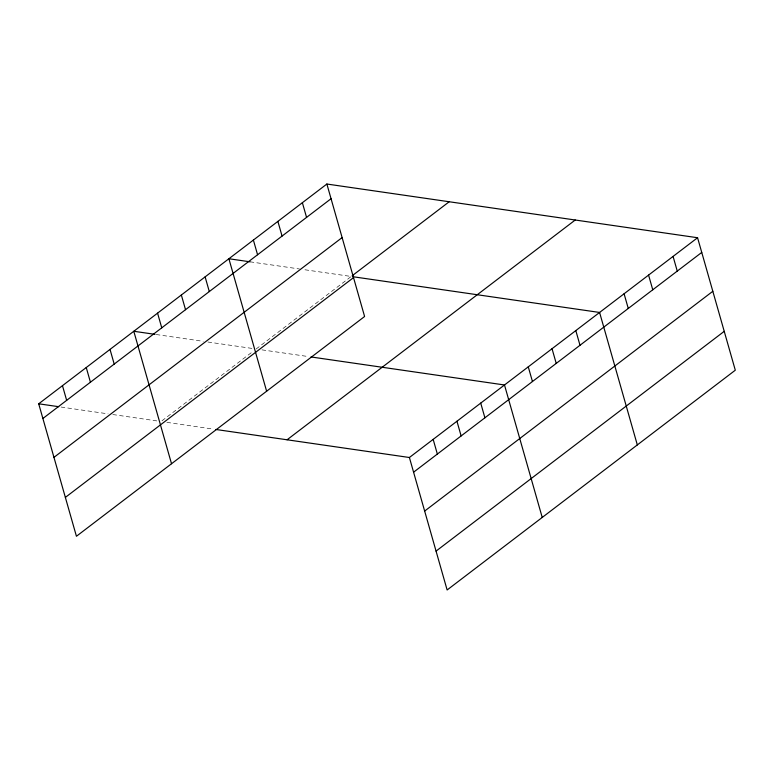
<?xml version="1.0" encoding="UTF-8"?>
<svg xmlns="http://www.w3.org/2000/svg" width="774" height="774" viewBox="0 0 774 774"><rect width="100%" height="100%" fill="white"/><g stroke="black" fill="none" stroke-linecap="round" stroke-linejoin="round"><path stroke-width="0.58" stroke-dasharray="3.87 2.9" d="M161.979 420.795L253.272 351.173M256.126 348.997L351.222 276.473L304.172 269.662M250.07 261.815L299.47 268.975M156.145 334.513L203.194 341.334M207.896 342.011L252.595 348.484M261.96 349.848L308.642 356.611M61.049 407.037L108.099 413.858M112.801 414.535L157.499 421.008M166.865 422.372L213.547 429.135"/><path stroke-width="1.16" d="M326.87 184.028L364.602 316.498L76.433 536.266L38.7 403.796L326.87 184.028L697.567 237.734L735.3 370.204L447.13 589.972L409.398 457.502L215.878 429.473M42.88 418.482L331.059 198.715M53.957 457.357L342.127 237.579M352.16 275.757L449.201 201.753M65.364 497.401L353.534 277.624M287.067 439.787L575.237 220.01M409.398 457.502L697.567 237.734M413.577 472.198L701.747 252.421M424.655 511.063L712.825 291.285M436.062 551.107L724.232 331.33M250.07 261.815L228.891 258.748L266.624 391.218M352.393 276.647L599.589 312.454L637.321 444.924M154.964 334.339L133.796 331.272L171.528 463.742M310.974 356.949L504.493 384.978L542.226 517.448M38.7 403.796L58.698 406.698M673.07 256.417L677.26 271.103M648.573 275.099L652.763 289.786M624.086 293.772L628.265 308.458M575.817 330.585L579.997 345.272M552.036 348.716L556.225 363.403M528.265 366.847L532.454 381.534M480.722 403.109L484.901 417.796M456.941 421.24L461.13 435.926M433.169 439.371L437.349 454.057M302.373 202.711L306.562 217.397M277.885 221.393L282.065 236.08M253.388 240.066L257.568 254.752M205.12 276.879L209.299 291.566M181.348 295.01L185.528 309.697M157.567 313.141L161.756 327.828M110.024 349.403L114.204 364.09M86.253 367.534L90.432 382.221M62.471 385.665L66.661 400.352"/></g></svg>
